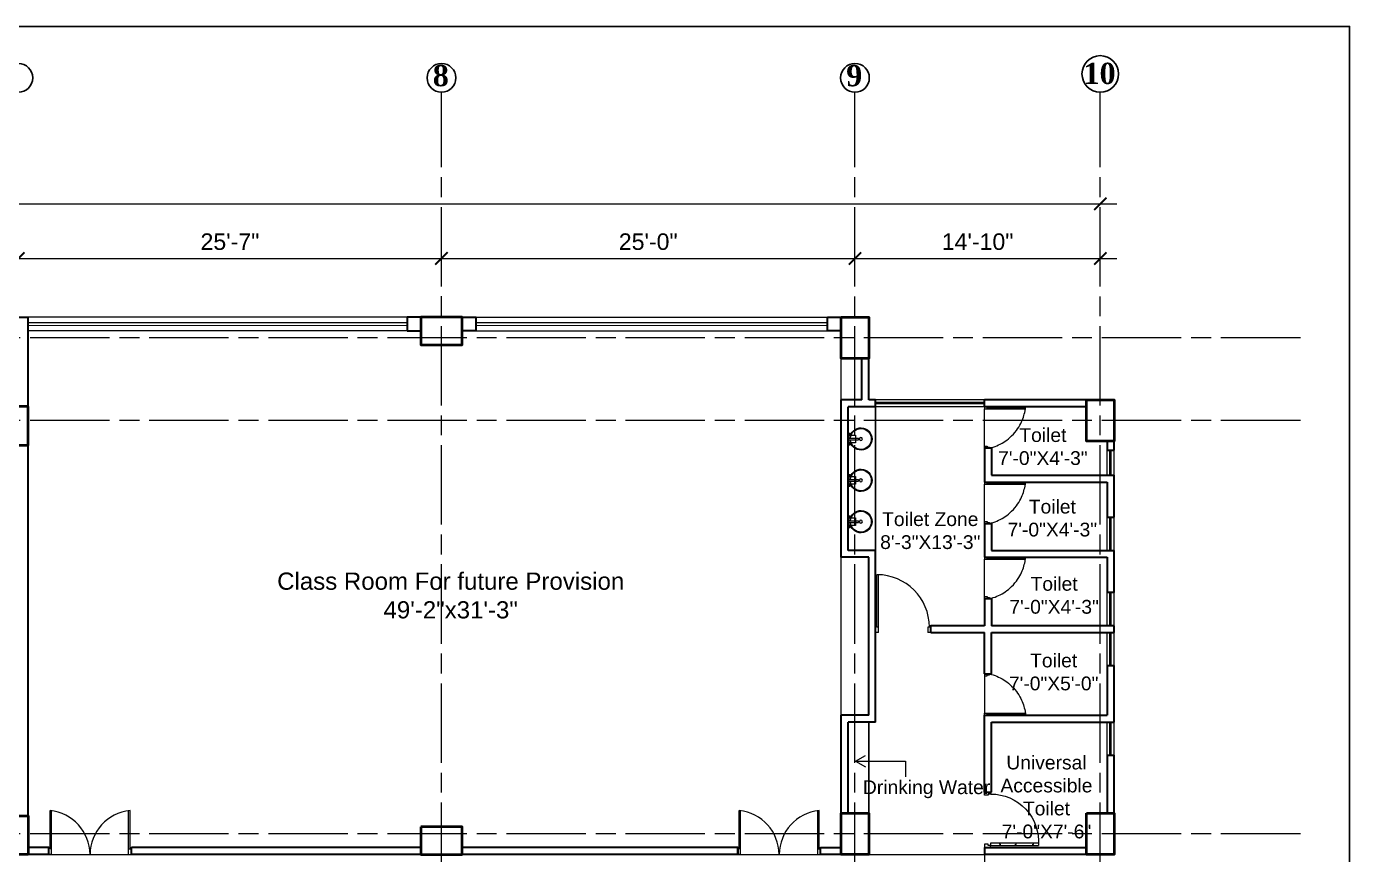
# Model space of a CAD drawing. Header units: inches. Extents: x -12 to 20935469, y -1604 to 24729220.
# Drawn here: x 20825278 to 20826238, y 24710873 to 24711474 of the extents above; entities that cross this region are included whole.
import ezdxf

# ---------------------------------------------------------------- set-up
doc = ezdxf.new("R2010")
doc.units = ezdxf.units.IN
doc.header["$LTSCALE"] = 0.03
doc.header["$MEASUREMENT"] = 0
doc.header["$PDMODE"] = 32
doc.header["$PDSIZE"] = 15
doc.linetypes.add('ACAD_ISO08W100', pattern=[36, 24, -3, 6, -3])
for name, color, linetype, lineweight in [('column', 1, 'Continuous', 40), ('Dim Line', 252, 'Continuous', 13), ('Door', 7, 'Continuous', 18), ('Glass Line', 252, 'Continuous', 9), ('Grid Line', 252, 'Continuous', 18), ('Hatch', 253, 'Continuous', 15), ('Main Wall', 7, 'Continuous', 30), ('STAIR', 46, 'Continuous', 15), ('TOILET FIXTURE', 142, 'Continuous', 5), ('wind.', 150, 'Continuous', 20)]:
    doc.layers.add(name, color=color, linetype=linetype, lineweight=lineweight)
doc.layers.add('FUR', color=251, linetype='Continuous')
doc.layers.add('TEXT', color=7, linetype='Continuous')
doc.styles.add('2', font='swisscl.ttf')
doc.styles.add('RomanS', font='arial.ttf', dxfattribs={"height": 12})
doc.styles.get("Standard").update_dxf_attribs({"font": 'timesbd.ttf'})
doc.dimstyles.new('Aec_Arch_I', dxfattribs={"dimscale": 96, "dimtxt": 12, "dimasz": 0.09375, "dimexe": 0.125, "dimexo": 0.125, "dimgap": 0.0625, "dimtad": 1, "dimdec": 0, "dimzin": 3, "dimdsep": 46, "dimlunit": 4, "dimtxsty": 'RomanS', "dimblk1": 'ARCHTICK', "dimblk2": 'ARCHTICK', "dimsah": 1, "dimcen": 0.09375, "dimdle": 0.125, "dimadec": 0, "dimazin": 0, "dimtfac": 0.75, "dimtdec": 0, "dimtmove": 2, "dimatfit": 3, "dimldrblk": 'ARCHTICK', "dimfxl": 1, "dimfrac": 1, "dimtolj": 1, "dimtzin": 0, "dimarcsym": 0})

# ---------------------------------------------------------------- blocks, each defined once
blk = doc.blocks.new('_ArchTick')
at = {"color": 0, "linetype": 'ByBlock', "lineweight": 35, "const_width": 0.15}
blk.add_lwpolyline([(-0.5, -0.5), (0.5, 0.5)], dxfattribs=at)
blk = doc.blocks.new('*D22')
at = {"layer": 'Defpoints', "color": 0, "transparency": 16777216}
for p in [(20832040.78, 24724578.17), (20832166.78, 24724578.17), (20832166.78, 24724578.17)]:
    blk.add_point(p, dxfattribs=at)
at = {"layer": 'Dim Line', "color": 0, "lineweight": -2, "transparency": 16777216}
for p, q in [((20832028.78, 24724578.17), (20832178.78, 24724578.17)), ((20832040.78, 24724566.17), (20832040.78, 24724566.17)), ((20832166.78, 24724566.17), (20832166.78, 24724566.17))]:
    blk.add_line(p, q, dxfattribs=at)
at = {"layer": 'Dim Line', "color": 0, "lineweight": -2, "transparency": 16777216, "xscale": 9, "yscale": 9, "zscale": 9, "rotation": 180}
blk.add_blockref('_ArchTick', (20832040.78, 24724578.17), dxfattribs=at)
at = {"layer": 'Dim Line', "color": 0, "lineweight": -2, "transparency": 16777216, "xscale": 9, "yscale": 9, "zscale": 9}
blk.add_blockref('_ArchTick', (20832166.78, 24724578.17), dxfattribs=at)
at = {"layer": 'Dim Line', "color": 0, "transparency": 16777216, "insert": (20832103.78, 24724590.29), "char_height": 12, "attachment_point": 5, "style": 'RomanS'}
blk.add_mtext('\\A1;10\'-6"', dxfattribs=at)
blk = doc.blocks.new('*D23')
at = {"layer": 'Defpoints', "color": 0, "transparency": 16777216}
for p in [(20832166.78, 24724578.17), (20832473.78, 24724578.17), (20832473.78, 24724578.17)]:
    blk.add_point(p, dxfattribs=at)
at = {"layer": 'Dim Line', "color": 0, "lineweight": -2, "transparency": 16777216}
for p, q in [((20832154.78, 24724578.17), (20832485.78, 24724578.17)), ((20832166.78, 24724566.17), (20832166.78, 24724566.17)), ((20832473.78, 24724566.17), (20832473.78, 24724566.17))]:
    blk.add_line(p, q, dxfattribs=at)
at = {"layer": 'Dim Line', "color": 0, "lineweight": -2, "transparency": 16777216, "xscale": 9, "yscale": 9, "zscale": 9, "rotation": 180}
blk.add_blockref('_ArchTick', (20832166.78, 24724578.17), dxfattribs=at)
at = {"layer": 'Dim Line', "color": 0, "lineweight": -2, "transparency": 16777216, "xscale": 9, "yscale": 9, "zscale": 9}
blk.add_blockref('_ArchTick', (20832473.78, 24724578.17), dxfattribs=at)
at = {"layer": 'Dim Line', "color": 0, "transparency": 16777216, "insert": (20832320.28, 24724590.29), "char_height": 12, "attachment_point": 5, "style": 'RomanS'}
blk.add_mtext('\\A1;25\'-7"', dxfattribs=at)
blk = doc.blocks.new('*D10')
at = {"layer": 'Defpoints', "color": 0, "transparency": 16777216}
for p in [(20832473.78, 24724578.17), (20832773.78, 24724578.17), (20832773.78, 24724578.17)]:
    blk.add_point(p, dxfattribs=at)
at = {"layer": 'Dim Line', "color": 0, "lineweight": -2, "transparency": 16777216}
blk.add_line((20832461.78, 24724578.17), (20832785.78, 24724578.17), dxfattribs=at)
at = {"layer": 'Dim Line', "color": 0, "lineweight": -2, "transparency": 16777216, "xscale": 9, "yscale": 9, "zscale": 9, "rotation": 180}
blk.add_blockref('_ArchTick', (20832473.78, 24724578.17), dxfattribs=at)
at = {"layer": 'Dim Line', "color": 0, "lineweight": -2, "transparency": 16777216, "xscale": 9, "yscale": 9, "zscale": 9}
blk.add_blockref('_ArchTick', (20832773.78, 24724578.17), dxfattribs=at)
at = {"layer": 'Dim Line', "color": 0, "transparency": 16777216, "insert": (20832623.78, 24724590.29), "char_height": 12, "attachment_point": 5, "style": 'RomanS'}
blk.add_mtext('\\A1;25\'-0"', dxfattribs=at)
blk = doc.blocks.new('*D11')
at = {"layer": 'Defpoints', "color": 0, "transparency": 16777216}
for p in [(20832773.78, 24724578.17), (20832951.75, 24724578.17), (20832951.75, 24724578.17)]:
    blk.add_point(p, dxfattribs=at)
at = {"layer": 'Dim Line', "color": 0, "lineweight": -2, "transparency": 16777216}
for p, q in [((20832761.78, 24724578.17), (20832963.75, 24724578.17)), ((20832951.75, 24724566.17), (20832951.75, 24724566.17))]:
    blk.add_line(p, q, dxfattribs=at)
at = {"layer": 'Dim Line', "color": 0, "lineweight": -2, "transparency": 16777216, "xscale": 9, "yscale": 9, "zscale": 9, "rotation": 180}
blk.add_blockref('_ArchTick', (20832773.78, 24724578.17), dxfattribs=at)
at = {"layer": 'Dim Line', "color": 0, "lineweight": -2, "transparency": 16777216, "xscale": 9, "yscale": 9, "zscale": 9}
blk.add_blockref('_ArchTick', (20832951.75, 24724578.17), dxfattribs=at)
at = {"layer": 'Dim Line', "color": 0, "transparency": 16777216, "insert": (20832862.77, 24724590.29), "char_height": 12, "attachment_point": 5, "style": 'RomanS'}
blk.add_mtext('\\A1;14\'-10"', dxfattribs=at)
blk = doc.blocks.new('*D13')
at = {"layer": 'Defpoints', "color": 0, "transparency": 16777216}
for p in [(20830948.31, 24724610.75), (20832951.75, 24724617.81), (20832951.75, 24724610.75)]:
    blk.add_point(p, dxfattribs=at)
at = {"layer": 'Dim Line', "color": 0, "lineweight": -2, "transparency": 16777216}
for p, q in [((20830948.31, 24724622.75), (20830948.31, 24724629.81)), ((20832951.75, 24724622.75), (20832951.75, 24724629.81)), ((20830936.31, 24724617.81), (20832963.75, 24724617.81))]:
    blk.add_line(p, q, dxfattribs=at)
at = {"layer": 'Dim Line', "color": 0, "lineweight": -2, "transparency": 16777216, "xscale": 9, "yscale": 9, "zscale": 9, "rotation": 180}
blk.add_blockref('_ArchTick', (20830948.31, 24724617.81), dxfattribs=at)
at = {"layer": 'Dim Line', "color": 0, "lineweight": -2, "transparency": 16777216, "xscale": 9, "yscale": 9, "zscale": 9}
blk.add_blockref('_ArchTick', (20832951.75, 24724617.81), dxfattribs=at)
at = {"layer": 'Dim Line', "color": 0, "transparency": 16777216, "insert": (20831950.03, 24724629.94), "char_height": 12, "attachment_point": 5, "style": 'RomanS'}
blk.add_mtext('\\A1;166\'-11"', dxfattribs=at)
blk = doc.blocks.new('A$C36295410')
at = {"layer": 'Door'}
for p, q in [((1, 4), (1, 32)), ((2, 0), (2, 31.98)), ((58, 0), (58, 31.98)), ((59, 4), (59, 32)), ((1, 5), (0, 5)), ((2, 4), (1, 4)), ((58, 4), (59, 4)), ((59, 5), (60, 5)), ((2, 0), (0, 0)), ((58, 0), (60, 0))]:
    blk.add_line(p, q, dxfattribs=at)
for centre, start, end in [((-2.53, -0.34), 0.59063, 83.77826), ((62.53, -0.34), 96.22174, 179.40937)]:
    blk.add_arc(centre, 32.53, start, end, dxfattribs=at)
blk = doc.blocks.new('sssss-flat-876')
at = {"layer": 'Door', "linetype": 'Continuous', "ltscale": 3}
blk.add_line((3666.52, 84027.2), (3666.52, 84055.74), dxfattribs=at)
at = {"layer": 'Door', "linetype": 'Continuous', "ltscale": 3, "extrusion": (-7.21527e-09, -3.35624e-18, 1), "elevation": 0}
for points in [[(3666.52, 84057.2), (3666.52, 84055.74), (3668.35, 84055.74), (3668.35, 84056.47), (3670.18, 84056.47), (3670.18, 84057.2)], [(3668.35, 84055.74), (3696.16, 84055.74), (3696.16, 84056.47), (3668.35, 84056.47)]]:
    blk.add_lwpolyline(points, close=True, dxfattribs=at)
at = {"layer": 'Door', "linetype": 'Continuous', "ltscale": 3, "flags": 128}
blk.add_lwpolyline([(3670.18, 84027.2, 0.04096), (3675.47, 84028.9, 0.082496), (3684.93, 84034.78, 0.052187), (3689.72, 84039.97, 0.043988), (3692.86, 84045.05, 0.036571), (3694.75, 84049.63, 0.034751), (3695.92, 84054.2, 0.011435), (3696.16, 84055.74)], format="xyb", dxfattribs=at)
at = {"layer": 'Door', "linetype": 'Continuous', "ltscale": 3}
blk.add_lwpolyline([(3666.52, 84027.2), (3666.52, 84028.66), (3668.35, 84028.66), (3668.35, 84027.93), (3670.18, 84027.93), (3670.18, 84027.2)], close=True, dxfattribs=at)
blk = doc.blocks.new('Door_45')
at = {"layer": 'Door'}
for p, q in [((1.5, 5), (1.5, 44)), ((3.5, 44), (3.5, 5)), ((1.5, 40), (2.2, 40)), ((2.2, 40), (2.2, 39.5)), ((2.2, 39.5), (2.7, 39.5)), ((2.7, 39.5), (2.7, 40)), ((2.7, 40), (3.5, 40)), ((1.5, 25.8), (2.2, 25.8)), ((2.2, 25.8), (2.2, 25.3)), ((2.2, 25.3), (2.7, 25.3)), ((2.7, 25.8), (3.5, 25.8)), ((2.7, 25.3), (2.7, 25.8)), ((1.5, 12.6), (2.2, 12.6)), ((2.2, 12.6), (2.2, 13.1)), ((2.2, 13.1), (2.7, 13.1)), ((2.7, 13.1), (2.7, 12.6)), ((2.7, 12.6), (3.5, 12.6)), ((0, 0), (0, 5)), ((0, 5), (1.5, 5)), ((3.5, 5), (1.5, 5)), ((1.5, 5), (1.5, 3)), ((1.5, 3), (2.5, 3)), ((2.5, 3), (2.5, 0)), ((42.5, 3), (42.5, 0)), ((43.5, 3), (42.5, 3)), ((45, 5), (43.5, 5)), ((43.5, 5), (43.5, 3)), ((45, 0), (45, 5)), ((2.5, 0), (0, 0)), ((42.5, 0), (45, 0))]:
    blk.add_line(p, q, dxfattribs=at)
blk.add_arc((4.7, 5.3), 38.8, 359.6233, 94.6685, dxfattribs=at)
blk = doc.blocks.new('7-flat-72')
at = {"layer": 'Glass Line', "color": 8, "ltscale": 20}
for p, q in [((-64476.55, 376959.41), (-64476.55, 376966.61)), ((-64475.47, 376966.61), (-64476.55, 376966.61)), ((-64475.47, 376959.41), (-64475.47, 376966.61)), ((-64478.71, 376960.49), (-64480.33, 376960.49)), ((-64480.33, 376959.52), (-64480.33, 376960.49)), ((-64478.71, 376959.52), (-64480.33, 376959.52)), ((-64480.33, 376959.05), (-64480.33, 376959.41)), ((-64478.71, 376959.41), (-64480.33, 376959.41)), ((-64478.71, 376959.05), (-64480.33, 376959.05)), ((-64480.28, 376959.52), (-64480.28, 376960.49)), ((-64480.15, 376959.52), (-64480.15, 376960.49)), ((-64480.15, 376959.41), (-64480.15, 376959.52)), ((-64479.92, 376959.52), (-64479.92, 376960.49)), ((-64479.52, 376959.52), (-64479.52, 376960.49)), ((-64479.13, 376959.52), (-64479.13, 376960.49)), ((-64478.9, 376959.52), (-64478.9, 376960.49)), ((-64478.89, 376959.41), (-64478.89, 376959.52)), ((-64478.77, 376959.52), (-64478.77, 376960.49)), ((-64478.71, 376959.52), (-64478.71, 376960.49)), ((-64478.71, 376959.05), (-64478.71, 376959.41)), ((-64475.11, 376959.41), (-64476.91, 376959.41)), ((-64476.91, 376959.05), (-64476.91, 376959.41)), ((-64475.11, 376959.05), (-64476.91, 376959.05)), ((-64475.11, 376959.05), (-64475.11, 376959.41)), ((-64473.31, 376960.49), (-64471.69, 376960.49)), ((-64473.31, 376959.52), (-64473.31, 376960.49)), ((-64473.31, 376959.52), (-64471.69, 376959.52)), ((-64473.31, 376959.05), (-64473.31, 376959.41)), ((-64473.31, 376959.41), (-64471.69, 376959.41)), ((-64473.31, 376959.05), (-64471.69, 376959.05)), ((-64473.26, 376959.52), (-64473.26, 376960.49)), ((-64473.13, 376959.52), (-64473.13, 376960.49)), ((-64473.13, 376959.41), (-64473.13, 376959.52)), ((-64472.9, 376959.52), (-64472.9, 376960.49)), ((-64472.5, 376959.52), (-64472.5, 376960.49)), ((-64472.11, 376959.52), (-64472.11, 376960.49)), ((-64471.88, 376959.52), (-64471.88, 376960.49)), ((-64471.87, 376959.41), (-64471.87, 376959.52)), ((-64471.75, 376959.52), (-64471.75, 376960.49)), ((-64471.69, 376959.52), (-64471.69, 376960.49)), ((-64471.69, 376959.05), (-64471.69, 376959.41))]:
    blk.add_line(p, q, dxfattribs=at)
blk.add_circle((-64476.02, 376968.4, 0), 1.08, dxfattribs=at)
for radius, start, end in [(8.1, 273.83345, 266.18834), (7.55, 274.11503, 265.90676)]:
    blk.add_arc((-64476.02, 376968.4, 0), radius, start, end, dxfattribs=at)
blk = doc.blocks.new('SFSFSFS-flat-72')
at = {"layer": 'TOILET FIXTURE', "ltscale": 0.2}
blk.add_lwpolyline([(-3918.47, -3608.1), (-3918.47, -3602.7), (-3923.87, -3602.7), (-3923.87, -3608.1)], close=True, dxfattribs=at)
at = {"layer": 'TOILET FIXTURE', "ltscale": 20}
blk.add_blockref('7-flat-72', (60554.84, -380567.16), dxfattribs=at)
blk = doc.blocks.new('$D40')
at = {"layer": 'Door'}
for p, q in [((1, 4), (1, 42)), ((2, 0), (2, 41.99)), ((1, 5), (0, 5)), ((2, 0), (0, 0)), ((2, 4), (1, 4)), ((39, 4), (38, 4)), ((38, 4), (38, 0)), ((40, 0), (38, 0)), ((40, 5), (38.99, 5)), ((39, 5), (39, 4))]:
    blk.add_line(p, q, dxfattribs=at)
blk.add_arc((1, 4), 38, 0, 90, dxfattribs=at)
blk = doc.blocks.new('fff')
at = {"layer": 'Grid Line', "color": 252, "linetype": 'ACAD_ISO08W100', "lineweight": 9, "ltscale": 80, "true_color": 0x939598}
for p, q in [((20832473.78, 24723521.11), (20832473.78, 24724698.79)), ((20832773.78, 24723521.1), (20832773.78, 24724698.78)), ((20832951.75, 24723521.1), (20832951.75, 24724698.78)), ((20833096.95, 24724520.61), (20830726.15, 24724520.61)), ((20833096.95, 24724460.62), (20830726.15, 24724460.62)), ((20833096.95, 24724160.75), (20830726.15, 24724160.75))]:
    blk.add_line(p, q, dxfattribs=at)
at = {"layer": 'Dim Line'}
for base, p1, p2, picture, middle in [((20832951.75, 24724617.81), (20830948.31, 24724610.75), (20832951.75, 24724610.75), '*D13', (20831950.03, 24724629.94)), ((20832166.78, 24724578.17), (20832040.78, 24724578.17), (20832166.78, 24724578.17), '*D22', (20832103.78, 24724590.29)), ((20832473.78, 24724578.17), (20832166.78, 24724578.17), (20832473.78, 24724578.17), '*D23', (20832320.28, 24724590.29)), ((20832773.78, 24724578.17), (20832473.78, 24724578.17), (20832773.78, 24724578.17), '*D10', (20832623.78, 24724590.29)), ((20832951.75, 24724578.17), (20832773.78, 24724578.17), (20832951.75, 24724578.17), '*D11', (20832862.77, 24724590.29))]:
    dim = blk.add_linear_dim(base=base, p1=p1, p2=p2, dimstyle='Aec_Arch_I', dxfattribs=at)
    dim.commit()
    dim.dimension.update_dxf_attribs({"geometry": picture, "text_midpoint": middle})

msp = doc.modelspace()

# ---------------------------------------------------------------- linework, layer by layer
for p, q in [((20826067.32, 24711202.87), (20826067.32, 24711202.87)), ((20825894.35, 24711093.64), (20825894.35, 24711197.87)), ((20825889.35, 24710902.98), (20825889.35, 24710969.02)), ((20825978.35, 24710878.18), (20825973.35, 24710878.18))]:
    msp.add_line(p, q)
at = {"layer": 'column', "lineweight": 40, "ltscale": 20}
for points in [[(20825564.37, 24711262.87), (20825564.37, 24711242.87), (20825594.37, 24711242.87), (20825594.37, 24711262.87)], [(20825869.35, 24711262.87), (20825889.35, 24711262.87), (20825889.35, 24711232.87), (20825869.35, 24711232.87)], [(20826047.32, 24711202.87), (20826067.32, 24711202.87), (20826067.32, 24711172.87), (20826047.32, 24711172.87)], [(20825869.35, 24710902.98), (20825889.35, 24710902.98), (20825889.35, 24710873), (20825869.35, 24710873)], [(20826047.32, 24710903), (20826067.32, 24710903), (20826067.32, 24710873), (20826047.32, 24710873)], [(20825564.37, 24710893), (20825564.37, 24710873), (20825594.37, 24710873.01), (20825594.37, 24710893.01)]]:
    msp.add_lwpolyline(points, close=True, dxfattribs=at)
for points in [[(20825279.37, 24711198.05), (20825251.37, 24711198.05), (20825251.37, 24711183.05), (20825264.37, 24711183.05), (20825264.37, 24711170.05), (20825279.37, 24711170.05), (20825279.37, 24711198.05)], [(20825279.37, 24710873), (20825251.37, 24710873), (20825251.37, 24710888), (20825264.37, 24710888), (20825264.37, 24710901), (20825279.37, 24710901), (20825279.37, 24710873)]]:
    msp.add_lwpolyline(points, dxfattribs=at)
at = {"layer": 'Defpoints'}
msp.add_lwpolyline([(20823799.34, 24711473.75), (20826238.21, 24711473.75), (20826238.21, 24710015.22), (20823799.34, 24710015.22)], close=True, dxfattribs=at)
at = {"layer": 'Hatch'}
msp.add_line((20825869.35, 24711202.87), (20825869.35, 24711232.85), dxfattribs=at)
at = {"layer": 'Hatch', "lineweight": 5}
msp.add_line((20825869.35, 24710974.02), (20825869.35, 24711088.64), dxfattribs=at)
at = {"layer": 'Hatch', "lineweight": 0}
msp.add_lwpolyline([(20824137.87, 24710873.16), (20824959.82, 24710873.16), (20824959.82, 24711188.05), (20825139.37, 24711187.87), (20825139.37, 24710873.02), (20825973.37, 24710872.98), (20825973.37, 24710753), (20825869.37, 24710753), (20825594.37, 24710753), (20825279.37, 24710752.86), (20825279.37, 24710611.85), (20824959.82, 24710611.85), (20824959.82, 24710753), (20824137.87, 24710752.82)], close=True, dxfattribs=at)
at = {"layer": 'Main Wall', "lineweight": 30}
for p, q in [((20825279.37, 24710901.04), (20825279.37, 24711262.87)), ((20825564.35, 24711262.87), (20825554.35, 24711262.87)), ((20825554.35, 24711262.87), (20825554.35, 24711252.87)), ((20825859.35, 24711262.87), (20825869.35, 24711262.87)), ((20825859.35, 24711252.87), (20825859.35, 24711262.87)), ((20825554.35, 24711252.87), (20825564.35, 24711252.87)), ((20825869.35, 24711252.88), (20825859.35, 24711252.87)), ((20825884.35, 24711202.87), (20825884.35, 24711232.87)), ((20825889.35, 24711202.87), (20825889.35, 24711232.87)), ((20825869.35, 24711088.64), (20825869.35, 24711202.87)), ((20825884.35, 24711202.87), (20825869.35, 24711202.87)), ((20825894.35, 24711202.87), (20825889.35, 24711202.87)), ((20825894.35, 24711197.87), (20825894.35, 24711202.87)), ((20826047.32, 24711202.87), (20825973.35, 24711202.87)), ((20825973.35, 24711197.87), (20825973.35, 24711202.87)), ((20825874.35, 24711093.64), (20825874.35, 24711197.87)), ((20825894.35, 24711197.87), (20825874.35, 24711197.87)), ((20826047.32, 24711197.87), (20825973.35, 24711197.87)), ((20826067.32, 24711166.25), (20826067.32, 24711172.87)), ((20825978.35, 24711167.87), (20825973.35, 24711167.87)), ((20825978.35, 24711167.87), (20825978.35, 24711148.25)), ((20825973.35, 24711143.25), (20826062.32, 24711143.25)), ((20825978.35, 24711148.25), (20826067.32, 24711148.25)), ((20826067.32, 24711117.64), (20826067.32, 24711148.25)), ((20825973.35, 24711113.25), (20825978.35, 24711113.25)), ((20825978.35, 24711113.25), (20825978.35, 24711093.64)), ((20825889.35, 24711088.64), (20825869.35, 24711088.64)), ((20825894.35, 24711093.64), (20825874.35, 24711093.64)), ((20825889.35, 24710974.02), (20825889.35, 24711088.64)), ((20825894.35, 24711039.02), (20825894.35, 24711093.64)), ((20825973.35, 24711088.64), (20826062.32, 24711088.64)), ((20825978.35, 24711093.64), (20826067.32, 24711093.64)), ((20826062.32, 24711088.64), (20826062.32, 24711063.02)), ((20826067.32, 24711063.02), (20826067.32, 24711093.64)), ((20825973.35, 24711058.64), (20825978.35, 24711058.64)), ((20826067.32, 24711063.02), (20826062.32, 24711063.02)), ((20825894.35, 24710969.02), (20825894.35, 24711039.02)), ((20825934.35, 24711034.02), (20825934.35, 24711039.02)), ((20826067.32, 24711039.02), (20825978.35, 24711039.02)), ((20826067.32, 24711034.02), (20826067.32, 24711039.02)), ((20825934.35, 24711034.02), (20825973.35, 24711034.02)), ((20825973.35, 24711004.02), (20825973.35, 24711034.02)), ((20825978.35, 24711034.02), (20826067.32, 24711034.02)), ((20825978.35, 24711004.02), (20825978.35, 24711034.02)), ((20826062.32, 24711010.02), (20826067.32, 24711010.02)), ((20826062.32, 24711010.02), (20826062.32, 24710974.02)), ((20826067.32, 24710969.02), (20826067.32, 24711010.02)), ((20825973.35, 24711004.02), (20825978.35, 24711004.02)), ((20825869.35, 24710903), (20825869.35, 24710974.02)), ((20825889.35, 24710974.02), (20825869.35, 24710974.02)), ((20825973.35, 24710918.18), (20825973.35, 24710974.02)), ((20825973.35, 24710974.02), (20826062.32, 24710974.02)), ((20825874.35, 24710903), (20825874.35, 24710969.02)), ((20825894.35, 24710969.02), (20825874.35, 24710969.02)), ((20825978.35, 24710918.18), (20825978.35, 24710969.02)), ((20825978.35, 24710969.02), (20826067.32, 24710969.02)), ((20826062.32, 24710945.02), (20826062.32, 24710903)), ((20826062.32, 24710945.02), (20826067.32, 24710945.02)), ((20826067.32, 24710903), (20826067.32, 24710945.02)), ((20825973.35, 24710918.18), (20825978.35, 24710918.18)), ((20825279.37, 24710878.04), (20825279.37, 24710878.04)), ((20825294.37, 24710878.04), (20825279.37, 24710878.04)), ((20825294.37, 24710873.04), (20825294.37, 24710878.04)), ((20825564.37, 24710878.01), (20825354.37, 24710878.01)), ((20825354.37, 24710873), (20825354.37, 24710878.01)), ((20825794.37, 24710878.14), (20825594.37, 24710878.12)), ((20825794.37, 24710878.14), (20825794.37, 24710873.01)), ((20825794.37, 24710873.01), (20825794.37, 24710878.14)), ((20825973.35, 24710878.18), (20826047.32, 24710878.18)), ((20825973.35, 24710878.18), (20825973.35, 24710873.15)), ((20825294.37, 24710873.04), (20825279.37, 24710873.04)), ((20825564.37, 24710873), (20825354.37, 24710873)), ((20825794.37, 24710873.01), (20825594.37, 24710873)), ((20825973.35, 24710873.15), (20826047.32, 24710873.15))]:
    msp.add_line(p, q, dxfattribs=at)
for points in [[(20825269.37, 24711198.05), (20825269.37, 24711262.87), (20825279.37, 24711262.87)], [(20825594.35, 24711262.87), (20825604.35, 24711262.87), (20825604.35, 24711252.88), (20825594.35, 24711252.88)], [(20826062.32, 24711172.87), (20826062.32, 24711166.25)], [(20825973.35, 24711167.87), (20825973.35, 24711143.25)], [(20826062.32, 24711166.25), (20826067.32, 24711166.25)], [(20826062.32, 24711143.25), (20826062.32, 24711117.64)], [(20826062.32, 24711117.64), (20826067.32, 24711117.64)], [(20825973.35, 24711113.25), (20825973.35, 24711088.64)], [(20825973.35, 24711058.64), (20825973.35, 24711039.02)], [(20825978.35, 24711058.64), (20825978.35, 24711039.02)], [(20825973.35, 24711039.02), (20825934.35, 24711039.02)]]:
    msp.add_lwpolyline(points, dxfattribs=at)
msp.add_lwpolyline([(20825854.37, 24710878.01), (20825869.37, 24710878.01), (20825869.37, 24710873.01), (20825854.37, 24710873.01)], close=True, dxfattribs=at)
at = {"layer": 'STAIR', "color": 253, "lineweight": 5}
for p, q in [((20825879.75, 24710940.71), (20825887.05, 24710944.75)), ((20825879.75, 24710940.71), (20825915.98, 24710940.71)), ((20825879.75, 24710940.71), (20825887.05, 24710936.68)), ((20825915.98, 24710940.71), (20825915.98, 24710929.47))]:
    msp.add_line(p, q, dxfattribs=at)
at = {"layer": 'TEXT'}
for centre, radius in [((20826057.34, 24711439.31), 13.27), ((20825272.37, 24711436.47), 10.42), ((20825579.37, 24711436.47), 10.42), ((20825879.37, 24711436.46), 10.42)]:
    msp.add_circle(centre, radius, dxfattribs=at)
at = {"layer": 'wind.', "lineweight": 5}
for p, q in [((20825554.35, 24711262.87), (20825279.35, 24711262.87)), ((20825604.35, 24711262.88), (20825859.35, 24711262.87)), ((20825554.35, 24711252.87), (20825279.35, 24711252.87)), ((20825604.35, 24711252.88), (20825859.35, 24711252.87)), ((20825973.35, 24711202.87), (20825894.35, 24711202.87)), ((20825973.35, 24711200.87), (20825894.35, 24711200.87)), ((20825973.35, 24711199.87), (20825894.35, 24711199.87)), ((20825973.35, 24711197.87), (20825894.35, 24711197.87)), ((20826062.32, 24711148.25), (20826062.32, 24711166.25)), ((20826064.32, 24711148.25), (20826064.32, 24711166.25)), ((20826065.32, 24711148.25), (20826065.32, 24711166.25)), ((20826067.32, 24711148.25), (20826067.32, 24711166.25)), ((20826062.32, 24711093.64), (20826062.32, 24711117.64)), ((20826064.32, 24711093.64), (20826064.32, 24711117.64)), ((20826065.32, 24711093.64), (20826065.32, 24711117.64)), ((20826067.32, 24711093.64), (20826067.32, 24711117.64)), ((20826062.32, 24711039.02), (20826062.32, 24711063.02)), ((20826064.32, 24711039.02), (20826064.32, 24711063.02)), ((20826065.32, 24711039.02), (20826065.32, 24711063.02)), ((20826067.32, 24711039.02), (20826067.32, 24711063.02)), ((20826062.32, 24711010.02), (20826062.32, 24711034.02)), ((20826064.32, 24711010.02), (20826064.32, 24711034.02)), ((20826065.32, 24711010.02), (20826065.32, 24711034.02)), ((20826067.32, 24711010.02), (20826067.32, 24711034.02)), ((20826062.32, 24710945.02), (20826062.32, 24710969.02)), ((20826064.32, 24710945.02), (20826064.32, 24710969.02)), ((20826065.32, 24710945.02), (20826065.32, 24710969.02)), ((20826067.32, 24710945.02), (20826067.32, 24710969.02))]:
    msp.add_line(p, q, dxfattribs=at)
at = {"layer": 'wind.'}
for p, q in [((20825279.35, 24711258.88), (20825554.35, 24711258.97)), ((20825604.35, 24711258.88), (20825859.35, 24711258.96)), ((20825279.35, 24711256.88), (20825554.35, 24711256.97)), ((20825604.35, 24711256.88), (20825859.35, 24711256.96))]:
    msp.add_line(p, q, dxfattribs=at)

# ---------------------------------------------------------------- block references
at = {"layer": 'Door', "ltscale": 20}
for p in [(20822306.82, 24627140.67), (20822306.82, 24627086.05), (20822306.82, 24627031.43)]:
    msp.add_blockref('sssss-flat-876', p, dxfattribs=at)
at = {"layer": 'Door'}
msp.add_blockref('$D40', (20825894.35, 24711034.02), dxfattribs=at)
at = {"layer": 'Door', "ltscale": 20, "xscale": -1, "rotation": 180}
msp.add_blockref('sssss-flat-876', (20822306.82, 24795031.22), dxfattribs=at)
at = {"layer": 'Door', "color": 250, "ltscale": 20, "xscale": -0.8888888888759539, "yscale": 0.8888888888759539, "zscale": 0.8888888888759539, "rotation": 270}
msp.add_blockref('Door_45', (20825973.38, 24710878.18), dxfattribs=at)
at = {"layer": 'FUR'}
for p in [(20825294.37, 24710873.04), (20825794.37, 24710873.01)]:
    msp.add_blockref('A$C36295410', p, dxfattribs=at)
at = {"layer": 'TOILET FIXTURE', "ltscale": 20, "xscale": -1, "rotation": 270}
for p in [(20829482.45, 24715095.66), (20829482.45, 24715065.66), (20829482.45, 24715035.66)]:
    msp.add_blockref('SFSFSFS-flat-72', p, dxfattribs=at)
at = {"layer": 'wind.', "lineweight": 5}
msp.add_blockref('fff', (-6894.41, -13272.74), dxfattribs=at)

# ---------------------------------------------------------------- texts
at = {"layer": 'TEXT', "char_height": 15.435, "width": 227.4581, "attachment_point": 8, "rotation": 0}
for s, insert in [('\\A1;8', (20825578.86, 24711430.17)), ('\\A1;9', (20825878.86, 24711430.16)), ('\\A1;10', (20826056.83, 24711431.75))]:
    msp.add_mtext(s, dxfattribs=dict(at, insert=insert))
at = {"layer": 'TEXT', "color": 30, "lineweight": 5, "ltscale": 20, "attachment_point": 2, "style": '2'}
for s, width, gutter_width, insert, char_height in [('{\\fArial|b0|i0|c0|p34;\\C0;Toilet \\P7\'-0"X4\'-3"}', 104.7597, 0.5, (20826015.71, 24711182.3), 10), ('{\\fArial|b0|i0|c0|p34;\\C0;Toilet \\P7\'-0"X4\'-3"}', 104.7597, 0.5, (20826022.57, 24711130.41), 10), ('{\\fArial|b0|i0|c0|p34;\\C0;Toilet Zone\\P8\'-3"X13\'-3"}', 104.7597, 0.5, (20825934.01, 24711121.32), 10), ('\\pxsm1;{\\fArial|b0|i0|c0|p34;\\C0;Class Room For future Provision\\P49\'-2"x31\'-3"}', 289.4828, 0.5, (20825586.04, 24711077.57), 12.4758), ('{\\fArial|b0|i0|c0|p34;\\C0;Toilet \\P7\'-0"X4\'-3"}', 104.7597, 0.5, (20826023.86, 24711074.39), 10), ('{\\fArial|b0|i0|c0|p34;\\C0;Toilet \\P7\'-0"X5\'-0"}', 104.7597, 0.5, (20826023.55, 24711018.79), 10), ('{\\fArial|b0|i0|c0|p34;\\C0;Universal Accessible Toilet\\P7\'-0"X7\'-6"}', 88.036, 0.35, (20826018.31, 24710944.74), 10), ('\\pxsm1;{\\fArial|b0|i0|c0|p34;\\C0;Drinking Water }', 88.5626, 0.282, (20825931.32, 24710926.84), 10)]:
    msp.add_mtext_dynamic_manual_height_columns(s, width=width, gutter_width=gutter_width, heights=[0], dxfattribs=dict(at, insert=insert, char_height=char_height))

doc.saveas('drawing.dxf')
